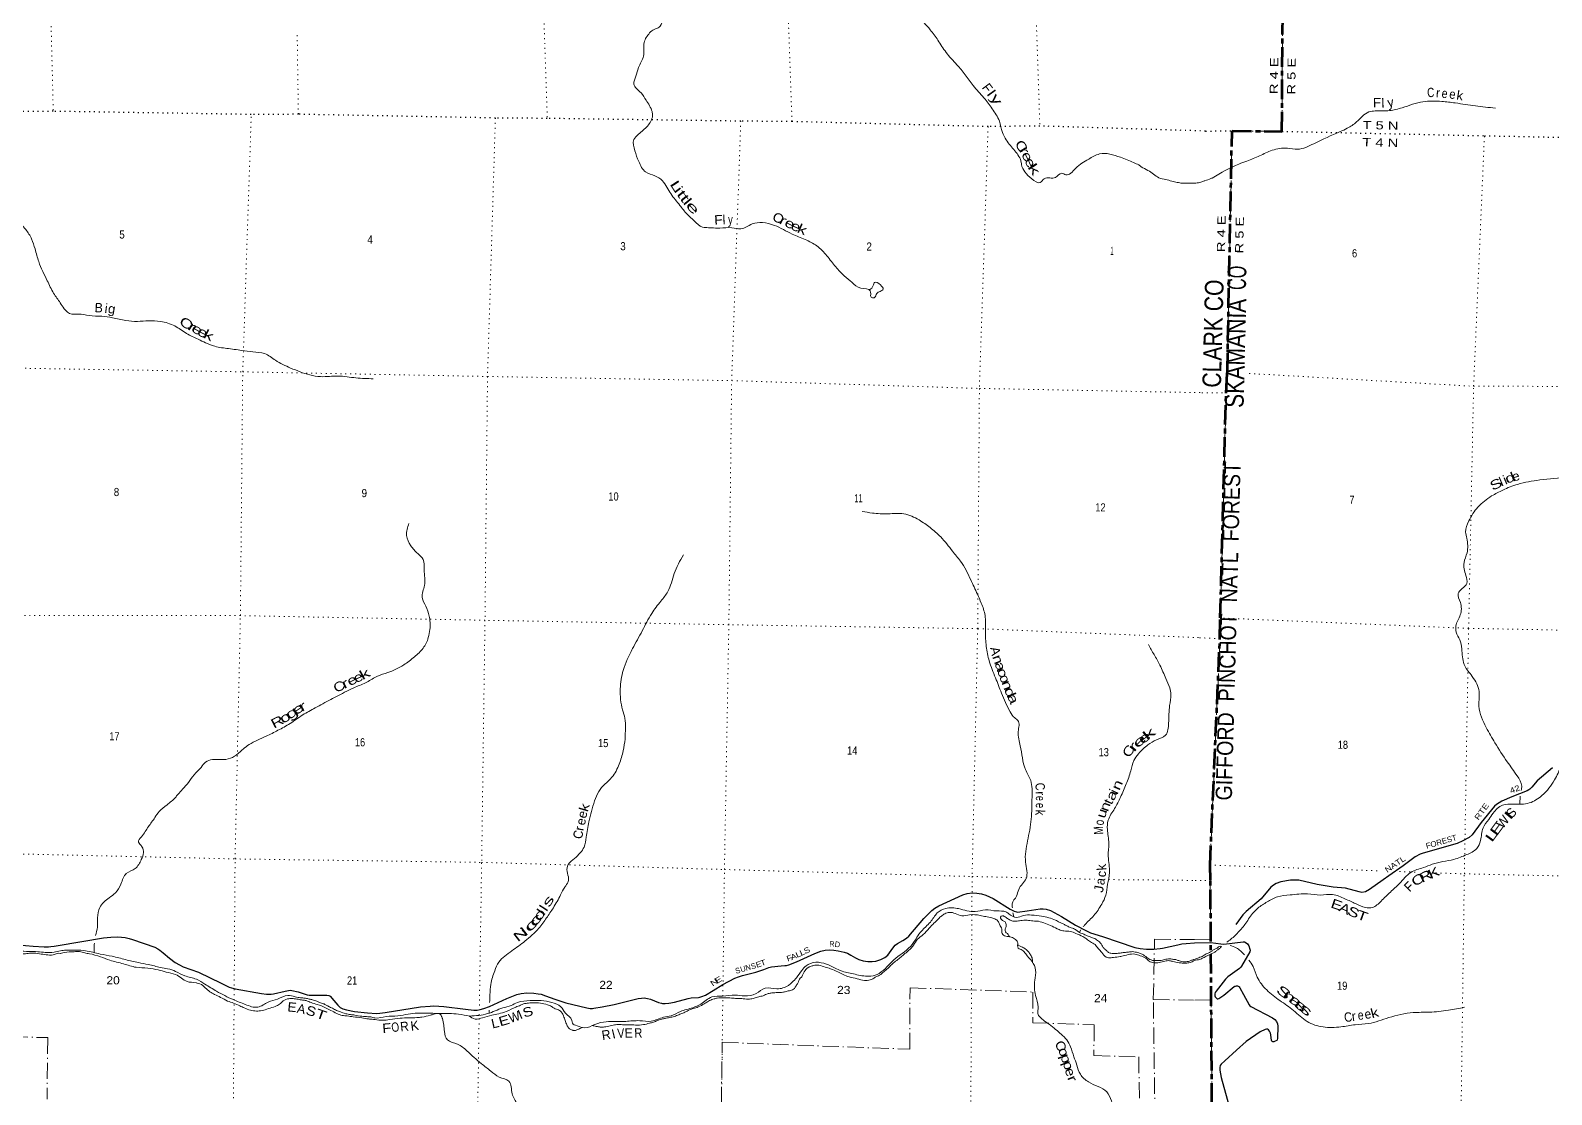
# Model space of a CAD drawing. Header units: feet. Extents: x -481249 to -254670, y -730376 to -544252.
# Drawn here: x -344259 to -311565, y -616319 to -593451 of the extents above; entities that cross this region are included whole.
import ezdxf
from ezdxf.enums import TextEntityAlignment as Align

# ---------------------------------------------------------------- set-up
doc = ezdxf.new("R2010")
doc.units = ezdxf.units.FT
doc.header["$LTSCALE"] = 70
for name, pattern in [('DOT_DASHED', [7.7, 5, -1.2, 0.3, -1.2]), ('DOTTED', [1.5, 0.3, -1.2]), ('LONG_DASH_SHORT_DASH', [9.9, 6, -1.2, 1.5, -1.2])]:
    doc.linetypes.add(name, pattern=pattern)
for name, color, linetype, lineweight in [('11', 7, 'LONG_DASH_SHORT_DASH', 60), ('29', 7, 'Continuous', 25), ('39', 7, 'Continuous', 13), ('41', 7, 'Continuous', 13), ('44', 7, 'DOT_DASHED', 13), ('6', 7, 'DOTTED', 25), ('7', 7, 'DOTTED', 13)]:
    doc.layers.add(name, color=color, linetype=linetype, lineweight=lineweight)
doc.layers.add('12', color=7, linetype='Continuous')
doc.layers.add('30', color=7, linetype='Continuous')

msp = doc.modelspace()

# ---------------------------------------------------------------- linework, layer by layer
at = {"layer": '11'}
msp.add_lwpolyline([(-319203.18, -638320.79), (-319185.72, -637854.97), (-319216.06, -632817.3), (-319128.38, -627331.51), (-318937.1, -622133.43), (-318930.59, -621844.72), (-318869.35, -616868.04), (-318864.08, -616491.09), (-318896.68, -611714.09), (-318905.85, -611387.14), (-318693.47, -606526.14), (-318685.56, -606077.02), (-318559.5, -601243.31), (-318533.6, -600796.36), (-318432.49, -595607.48), (-317361.47, -595619.21), (-317341.38, -592685.15)], dxfattribs=at)
at = {"layer": '29'}
for p in [(-319242.34, -613055.06), (-319239.59, -613056.01)]:
    msp.add_line(p, (-318888.02, -613047.59), dxfattribs=at)
for points in [[(-311542.34, -609296.05), (-311871.07, -609578.69), (-311988.44, -609715.31), (-312032.76, -609757.04), (-312052.06, -609771.51), (-312091.06, -609794.5), (-312416.84, -609920.86), (-312634.9, -610012.66), (-312746.84, -610083.24), (-312791.3, -610122.2), (-313078.24, -610474.07), (-313268.32, -610737.75), (-313334.97, -610793.66), (-313471.64, -610868.17), (-313596.55, -610920.79), (-314326.62, -611134.21), (-314389.18, -611155.08), (-314499.08, -611206.56), (-314751.07, -611405.96), (-315061.31, -611616.67), (-315186.85, -611705.88)], [(-327397.31, -613286.86), (-327270.53, -613233.99), (-327176.52, -613216.02), (-327088.83, -613208.62), (-326992.7, -613216.02), (-326894.46, -613229.76), (-326768.75, -613258.29), (-326700.08, -613280.49), (-326622.97, -613319.6), (-326522.61, -613381.96), (-326451.83, -613416.84), (-326362.04, -613441.15), (-326261.68, -613459.11), (-326167.66, -613462.29), (-326088.43, -613454.89), (-325981.74, -613415.78), (-325896.17, -613374.56), (-325833.84, -613322.77), (-325723.98, -613174.8), (-325671.15, -613111.38), (-325622.56, -613073.33), (-325508.47, -613009.92), (-325426.07, -612959.18), (-325377.48, -612916.91), (-325056.34, -612532.18), (-324883.09, -612363.07), (-324818.64, -612311.28), (-324735.19, -612265.83), (-324215.45, -612024.85), (-324123.54, -611998.43), (-324021.07, -611982.58), (-323920.71, -611987.86), (-323814.02, -612003.71), (-323721.06, -612033.31)], [(-315186.85, -611705.88), (-315476.16, -611911.48), (-315564.78, -611958.43), (-315641.29, -611976.47), (-315700.33, -611963.64), (-315995.83, -611884.03), (-316256.5, -611860.86), (-316603.26, -611806.59), (-316995.92, -611713.7), (-317094.9, -611708.03), (-317173.1, -611713.25), (-317386.84, -611749.76), (-317480.68, -611781.06), (-317538.22, -611815.41), (-317595.38, -611864.53), (-317804.83, -612110.83), (-318127.13, -612380.96), (-318202.14, -612452.77), (-318349.87, -612663.44)], [(-323721.06, -612033.31), (-323569.98, -612104.13), (-323198.13, -612336.66), (-323117.86, -612378.93), (-323067.15, -612393.73), (-323041.78, -612395.84), (-322838.95, -612370.48), (-322555.84, -612323.97), (-322494.58, -612323.97), (-322429.09, -612334.54), (-322336.11, -612366.25), (-322095.25, -612488.86), (-321795.23, -612674.88), (-321558.6, -612801.71), (-321471.98, -612839.75), (-321216.33, -612924.31), (-320523.33, -613156.84), (-320408.18, -613181.14), (-320269.8, -613194.89), (-320112.39, -613195.94), (-319978.23, -613182.21), (-319923.83, -613173.22), (-319597.93, -613097.65), (-319510.77, -613082.33), (-319422.04, -613070.7), (-319242.34, -613055.06)], [(-345299.87, -612999.85), (-345198.61, -613041.55), (-344199.6, -613129.1)], [(-344199.6, -613129.1), (-343964.67, -613142.05), (-343870.65, -613143.1), (-343822.06, -613138.88), (-343746, -613132.53), (-343660.43, -613116.69), (-342688.56, -612951.81), (-342532.2, -612932.77), (-342392.77, -612926.44), (-342299.79, -612932.77), (-342219.51, -612943.34), (-342132.88, -612962.37), (-342063.18, -612985.63), (-341584.62, -613153.67), (-341518.09, -613184.33), (-341478.98, -613214.97), (-341408.22, -613273.11), (-341273.01, -613387.26), (-341149.39, -613477.09), (-341056.43, -613532.05), (-340972.99, -613573.28), (-340647.63, -613687.43), (-340161.69, -613924.18), (-339984.22, -614008.73)], [(-331715.83, -614379.73), (-331196.09, -614255.01), (-331125.31, -614245.49), (-331069.32, -614242.33), (-330996.43, -614253.95), (-330934.11, -614271.92), (-330756.63, -614339.57), (-330696.41, -614357.53), (-330670, -614362.8), (-330612.96, -614360.71), (-330535.84, -614357.53), (-330418.59, -614335.34), (-330123.85, -614251.84), (-330059.41, -614238.1), (-329903.07, -614229.65), (-329871.37, -614227.52), (-329824.89, -614212.72), (-329750.95, -614178.91), (-329586.15, -614081.68), (-329379.1, -613954.84), (-329117.12, -613819.56), (-329037.88, -613788.88), (-328952.32, -613760.37), (-328669.21, -613688.5), (-328495.96, -613629.31), (-328389.25, -613585.95), (-328331.16, -613570.12), (-328124.11, -613553.21), (-328044.87, -613547.9), (-328007.89, -613542.62), (-327959.31, -613527.84), (-327790.29, -613464.43), (-327397.31, -613286.86)], [(-318888.02, -613047.59), (-318673.25, -613082.63), (-318609.38, -613085.23), (-318196.23, -613033.07), (-318167.55, -613035.68), (-318150.61, -613043.5), (-318102.39, -613080.02), (-318073.71, -613124.36), (-318047.65, -613192.17), (-318045.04, -613215.65), (-318050.25, -613249.56), (-318230.11, -613557.33), (-318252.59, -613589.94), (-318273.35, -613610.31), (-318519.45, -613786.86), (-318538.35, -613805.12), (-318571.67, -613841.21), (-318775.87, -614099.29), (-318792.5, -614128.55), (-318799.67, -614154.63), (-318799.67, -614198.98), (-318795.1, -614221.15), (-318784.03, -614235.49), (-318752.75, -614257.9), (-318737.11, -614261.57), (-318713.65, -614253.75), (-318609.83, -614179.45), (-318384.05, -613999.78), (-318370.55, -613992.27), (-318359.14, -613987.71), (-318338.62, -613983.14), (-318322.65, -613982.49), (-318312.87, -613983.79), (-318301.8, -613987.71), (-318289.74, -613994.22), (-318277.36, -614004.01), (-318262.04, -614024.22), (-318184.44, -614168.52), (-318062.31, -614393.3), (-318048.62, -614410.26), (-318029.52, -614426.91), (-317561.53, -614669.01), (-317514.91, -614703.69), (-317478.42, -614751.95), (-317454.96, -614796.29), (-317446.24, -614846.76), (-317456.26, -615114.5), (-317462.78, -615141.89), (-317470.6, -615153.62), (-317503.18, -615174.49), (-317534.46, -615183.62), (-317552.71, -615182.31), (-317568.61, -615175.97), (-317580.08, -615165.36), (-317586.59, -615153.62), (-317595.86, -615037.36), (-317603.54, -614995.82), (-317624.39, -614956.7), (-317649.15, -614930.61), (-317673.37, -614916.18), (-317692.16, -614913.66), (-317722.14, -614918.88), (-317828.18, -614970.44), (-318126.34, -615175.29), (-318336.04, -615363.89)], [(-339984.22, -614008.73), (-339938.78, -614024.6), (-339855.31, -614046.78), (-339293.31, -614148.25), (-339186.63, -614159.88), (-339085.21, -614164.11), (-339031.33, -614156.7), (-338782.02, -614097.52), (-338711.25, -614081.67), (-338676.39, -614078.51), (-338638.35, -614080.61), (-338507.36, -614114.43), (-338308.76, -614173.62), (-338264.4, -614179.97), (-338186.22, -614182.07), (-337886.21, -614182.07), (-337848.18, -614190.54), (-337818.6, -614207.44), (-337734.09, -614296.22), (-337651.69, -614397.7), (-337598.87, -614444.19), (-337543.94, -614473.8), (-337463.65, -614499.15), (-337290.4, -614532.97), (-337011.52, -614562.57), (-336821.37, -614575.25), (-336748.47, -614569.97), (-336631.22, -614554.11), (-335874.84, -614435.73)], [(-335874.84, -614435.73), (-335667.79, -614416.72), (-335599.11, -614413.56), (-335477.64, -614418.84), (-335370.93, -614426.24), (-334906.12, -614485.43), (-334728.65, -614506.57), (-334653.65, -614505.51), (-334593.43, -614493.88), (-334516.32, -614471.69), (-334394.83, -614426.24), (-334018.76, -614257.13), (-333803.25, -614168.35), (-333712.41, -614145.09), (-333591.98, -614134.53), (-333437.75, -614140.86), (-333349.01, -614153.55), (-333283.51, -614164.12), (-333188.44, -614193.71), (-332987.72, -614269.81), (-332751.09, -614345.91), (-332303.18, -614455.83), (-332231.36, -614466.4), (-332178.54, -614466.4), (-332146.84, -614464.29), (-331969.37, -614434.7), (-331715.83, -614379.73)], [(-318336.04, -615363.89), (-318590.31, -615592.59), (-318668.37, -615663.55), (-318686.61, -615697.46), (-318694.43, -615736.58), (-318691.83, -615793.96), (-318664.7, -615950.44), (-318466.48, -616678.31)]]:
    msp.add_lwpolyline(points, dxfattribs=at)
at = {"layer": '39'}
for p, q in [((-316419.59, -595724.1), (-316418.96, -595724.5)), ((-312249.73, -610067.73), (-312238.73, -609904.71)), ((-323123.41, -612491.15), (-323141.98, -612415.92)), ((-321713.45, -612828.34), (-321680.91, -612780.3)), ((-334396.68, -614569.61), (-334395.51, -614502.14))]:
    msp.add_line(p, q, dxfattribs=at)
for points in [[(-329822.54, -592510.49), (-329976.63, -592594.88), (-330139.19, -592722.87), (-330251.29, -592797.61), (-330374.55, -592913.75), (-330518.2, -593046.52), (-330672.61, -593251.38), (-330744.1, -593382.96), (-330854.78, -593427.84), (-330949.76, -593505), (-331066.08, -593708.28), (-331083.15, -594002.96), (-331185.88, -594248.52), (-331245.93, -594436.39), (-331289.75, -594604.39), (-331135.4, -594792.69), (-331026.82, -594950.38), (-330897.09, -595194.57), (-330887.99, -595282.93), (-330996.5, -595506.37), (-331186.64, -595678.73), (-331288.07, -595797.93), (-331268.47, -596034.85), (-331184.7, -596266.48), (-331036.76, -596492.82), (-330839.21, -596573.29), (-330676.03, -596683.46), (-330494.52, -596958.32), (-330300.76, -597211.25), (-330144.41, -597399.57), (-329991.62, -597545.73), (-329810.62, -597676.16), (-329750.62, -597686.87), (-329626.44, -597692.29), (-329444.17, -597700.37), (-329185.56, -597689.26), (-328989.46, -597715.56), (-328745.91, -597610), (-328525.18, -597580.4), (-328267.3, -597639.49), (-327886.5, -597826.35), (-327607.2, -597945.85), (-327358.12, -598081.07), (-327139.92, -598296.17), (-326949.98, -598531.01), (-326765.63, -598725.66), (-326602.75, -598863.91), (-326409.65, -598986.45), (-326207.9, -599048.92), (-326198.51, -599109.2), (-326189.22, -599179.51), (-326121.24, -599194.33), (-326066.21, -599104.68), (-325997.61, -599059.33), (-325930.95, -599007.93), (-325988.16, -598921.02), (-326117.84, -598865.39), (-326142.59, -598933.32), (-326221.22, -599026.74)], [(-326403.82, -592672.92), (-325731.65, -592965.54), (-325243.73, -593139.02), (-325052.23, -593287), (-324921.53, -593436.92), (-324753.51, -593659.47), (-324577.9, -593924.24), (-324346.18, -594187.63), (-324168.05, -594402.28), (-323996.15, -594636.91), (-323764.4, -594898.3), (-323588.49, -595132.98), (-323432.94, -595399.52), (-323367.3, -595640.97), (-323286.82, -595802.36), (-323098.9, -596039.18), (-322963.2, -596287.45), (-322957.63, -596329.63), (-322738.38, -596637.02), (-322554.86, -596717.33), (-322467.88, -596638.08), (-322227.11, -596608.71), (-322093.94, -596519.95), (-322006.12, -596553.04), (-321796.29, -596415.01), (-321513.71, -596217.62), (-321282.12, -596105.91), (-320831.99, -596177.2), (-320548.6, -596288.74), (-320433.33, -596341.3)], [(-316110.41, -595625.42), (-315955.42, -595553.77), (-315754.01, -595415.22), (-315489.89, -595203.05), (-315355.55, -595180.21), (-315047.17, -595172.98), (-314776.35, -595111.27), (-314328.77, -594982.98), (-313922.29, -594976.64), (-313634.27, -595009.34), (-313200.37, -595073.44), (-312772.32, -595119.44)], [(-318858.01, -596622.82), (-318284.54, -596322.72), (-318111.81, -596260.12), (-317840.54, -596146.27), (-317569.22, -596026.41), (-317242.5, -595983.25), (-317024.44, -596003.28), (-316675.04, -595884.13), (-316110.41, -595625.42)], [(-320433.33, -596341.3), (-320384.92, -596378.47), (-320240.75, -596458.28), (-320119.75, -596538.08), (-320003.9, -596615.32), (-319857.16, -596656.51), (-319728.44, -596687.4), (-319612.59, -596715.72), (-319501.88, -596733.74), (-319434.95, -596733.74), (-319306.23, -596736.32), (-319180.08, -596728.59), (-319079.67, -596702.85), (-319017.24, -596680.47)], [(-319017.24, -596680.47), (-318885.87, -596634.1), (-318858.01, -596622.82)], [(-348013.43, -598258.18), (-347958.89, -598216.67), (-347825.87, -598141.96), (-347673.1, -598095.55), (-347500.25, -598045.35), (-347411.55, -597994.2), (-347244.03, -597877.75), (-347159.28, -597820.54), (-347006.61, -597784.16), (-346895.85, -597731.26), (-346856.95, -597651.46), (-346797.54, -597525.76), (-346651, -597306.77), (-346589.55, -597177.08), (-346490.38, -597081.92), (-346250.42, -597130.78), (-345931.75, -597124.36), (-345719.3, -597120.75), (-345367.04, -597160.85), (-345152.84, -597181.33), (-344930.47, -597185.86), (-344736.86, -597260.27), (-344616.1, -597402.05), (-344457.97, -597612.45), (-344358.97, -597727.91), (-344232.83, -597931.94), (-344158.91, -598147.41), (-344079.57, -598419.11), (-343993.57, -598628.7), (-343895.44, -598828.39), (-343759.97, -599098.72), (-343619.83, -599304.91), (-343532.98, -599432.27), (-343371.85, -599546.43), (-343221.56, -599546.12), (-342997.47, -599578.75), (-342725.08, -599591.87), (-342492.97, -599624.59), (-342209.04, -599683.97), (-341956.76, -599702.88), (-341718.18, -599691.54), (-341459.82, -599704.5), (-341158.24, -599800.19), (-340903.43, -599963.55), (-340654.23, -600086.73), (-340327.07, -600228.85), (-340039.09, -600284.26), (-339714.9, -600326.05), (-339478.79, -600358.81), (-339224.69, -600395.79), (-338993.72, -600538.83), (-338666.81, -600705.01), (-338251.56, -600854.14), (-338021.5, -600890.85), (-337644.63, -600877.07), (-337262.32, -600917.51), (-336891.8, -600935.75)], [(-312219.77, -609782.18), (-312206.1, -609689.3), (-312304.3, -609469.83), (-312517.88, -609165.08), (-312782.64, -608759.61), (-312967.99, -608431.06), (-313126.17, -607972.4), (-313129.04, -607611.42), (-313296.53, -607301.08), (-313444.71, -607073.13), (-313493.85, -606737.79), (-313536.24, -606546.9), (-313614.87, -606379.74), (-313621.75, -606249.33), (-313527.59, -606011.56), (-313525.24, -605740.86), (-313573.66, -605553.92), (-313387.57, -605335.02), (-313406.11, -605164.4), (-313445.73, -604885.3), (-313381.86, -604677.33), (-313389.15, -604364.43), (-313412.03, -604231.87), (-313343.87, -603991.85), (-313147.09, -603694.84), (-312852.7, -603454.87), (-312611.34, -603326.72), (-312295.95, -603205.25), (-311820.64, -603111.3), (-311207.52, -603056.71), (-310790.7, -603012.37), (-310401.65, -602937.69), (-310055.61, -602974.92), (-309727.67, -603022.02), (-309234.72, -602972.35), (-308874.74, -602787.12), (-308447.14, -602654.64), (-308133.85, -602543.18), (-307707.33, -602304.41), (-307384.77, -602048.65), (-307187.15, -601655.39), (-307033.99, -601309.86), (-306863.36, -600796.04), (-306782.34, -600457.88), (-306621.65, -600166.56), (-306306.68, -599862.6), (-305955.03, -599484.78), (-305694.01, -599168.3), (-305530.13, -598971.26), (-305373.79, -598720.01), (-305325.46, -598457.75)], [(-323151.27, -612309.05), (-323160.03, -612222.18), (-323064.09, -612052.77), (-323018.52, -611908.86), (-322857.81, -611675.99), (-322870.21, -611324.81), (-322827.41, -610867.95), (-322748.43, -610399.46), (-322731.51, -609926.26), (-322759.9, -609570.89), (-322869.67, -609334.95), (-322984.64, -608826.15), (-323027.53, -608516.76), (-323035.1, -608279.97), (-323102.67, -608225.05), (-323203.48, -608091.52), (-323387.71, -607692.26), (-323516.55, -607361.83), (-323651.08, -607001.25), (-323715.97, -606687.59), (-323732.61, -606358.43), (-323741.14, -606021.34), (-323822.56, -605755.64), (-323906.76, -605566.13), (-324049.83, -605255.6), (-324268.12, -604855.95), (-324438.26, -604643.4), (-324693.57, -604335.61), (-324919.93, -604134.46), (-325158.7, -603971.28), (-325485.94, -603837.19), (-325826.59, -603837.34), (-326163.07, -603821.49), (-326379.15, -603788.95)], [(-342860.55, -612903.64), (-342818.76, -612721.5), (-342814.66, -612518.95), (-342770.32, -612300.81), (-342565.74, -612088.5), (-342432.4, -611983.7), (-342312.22, -611794.5), (-342197.64, -611565.11), (-342006.2, -611460.97), (-341875.95, -611267.87), (-341828.34, -611119.98), (-341857.15, -610999.29), (-341908.58, -610934.52), (-341934.19, -610892.11), (-341872.88, -610776.46), (-341722.35, -610559.52), (-341582.07, -610364.53), (-341492.58, -610237.17), (-341322.77, -610092.66), (-341142.77, -609932.22), (-341090.03, -609870.64), (-340988.65, -609755.44), (-340860.93, -609612.47), (-340741, -609447.33), (-340589.05, -609286.58), (-340493.72, -609175.33), (-340176.53, -609118.74), (-340056.27, -609116.1), (-339871.21, -609047.99), (-339687.27, -608893.61), (-339556.02, -608796.81), (-339193.48, -608618.38), (-338937.68, -608490.89), (-338677.66, -608343.4), (-338405.25, -608159.93), (-338139.19, -608010.5), (-337804.69, -607829.75), (-337639.5, -607745.37), (-337276.93, -607562.93), (-337027.34, -607455.43), (-336797.56, -607325.64), (-336578.38, -607251.9), (-336236.01, -607085.28), (-336003.77, -606911.39), (-335819.49, -606724.93), (-335706.95, -606499.53), (-335673.05, -606321.39), (-335688.12, -606034.38), (-335760.09, -605824.94), (-335838.29, -605635.5), (-335789.53, -605377.29), (-335796.06, -605040.23), (-335819.81, -604817.3), (-335932.75, -604693.66), (-336083.28, -604523.46), (-336173.18, -604303.79), (-336124.43, -604045.58)], [(-334389.63, -614337.57), (-334381.61, -614173.12), (-334363.28, -613950.68), (-334278.08, -613656.77), (-334192.04, -613475.21), (-333910.97, -613229.66), (-333630.28, -613020.22), (-333332.86, -612744.77), (-333166.27, -612524), (-333019.71, -612303), (-332862.55, -612025.96), (-332774.71, -611864.48), (-332734.04, -611806.77), (-332690.66, -611680.89), (-332725.08, -611522.03), (-332697.54, -611377.92), (-332565.92, -611245.01), (-332440.41, -611122.07), (-332358.98, -610998.62), (-332310.72, -610788.55), (-332257.21, -610458.18), (-332132.33, -610008.27), (-332044.06, -609804.66), (-331910.18, -609647.72), (-331762.39, -609500.95), (-331603.14, -609215.91), (-331518.03, -608930.03), (-331479.35, -608677.73), (-331470.95, -608447.14), (-331482.74, -608230.37), (-331530.98, -608051.3), (-331580.44, -607601.41), (-331516.2, -607202.96), (-331429.64, -606971.26), (-331317, -606735.84), (-331108.65, -606353.06), (-330906.42, -605980.25), (-330707.29, -605713.71), (-330558.89, -605508.79), (-330422.65, -605123.19), (-330224.09, -604718.24)], [(-321632.57, -612713.84), (-321591.6, -612665.21), (-321403.23, -612470.77), (-321234.38, -612225.95), (-321146.22, -612032.38), (-321105.74, -611800.15), (-321065.08, -611549.87), (-321093.51, -611198.52), (-321082.55, -610913.8), (-321111.6, -610622.61), (-321095.52, -610424.21), (-320956.67, -610173.04), (-320829.87, -609925.74), (-320704.73, -609644.33), (-320609.62, -609360.57), (-320545.25, -609142.65), (-320445.54, -608995.35), (-320239.18, -608805.12), (-320057.71, -608696.85), (-319862.29, -608594.76), (-319795.5, -608336.75), (-319773.52, -607955.88), (-319747.01, -607717.47), (-319771.63, -607578.79), (-319855.73, -607379.25), (-319981.02, -607092.99), (-320108.91, -606864.87), (-320226.9, -606648.9)], [(-318541.64, -613042.1), (-318505.57, -613017.1), (-318321.97, -612854.33), (-318154.13, -612663.34), (-317993.94, -612430.17), (-317876.8, -612312.92), (-317677.43, -612178.37), (-317458.26, -612070.07), (-317183.61, -612028.44), (-316811.04, -612007.76), (-316528.94, -612030.38), (-316270.58, -612020.69), (-316005.09, -612111.34), (-315775.76, -612215.69), (-315564.23, -612295.82), (-315416.09, -612297.16), (-315230.72, -612162.48), (-315028.81, -611965.79), (-314835.04, -611785.06), (-314588.69, -611544.66), (-314317.49, -611438.83), (-314131.13, -611369.19), (-313667.29, -611264.25), (-313386.12, -611162.53), (-313172.73, -611028.11), (-313091.19, -610860.4), (-313036.77, -610588.17), (-312916.28, -610407.97), (-312822.33, -610271.25), (-312620.08, -610098.64), (-312387.67, -610078.69), (-312043.07, -610051.74), (-311771.42, -609893.78), (-311500.22, -609557.34), (-311349.48, -609259.92), (-311217.75, -609076.62), (-311028.19, -608919.92), (-310632.4, -608761.08), (-310319.87, -608737.85), (-310100.28, -608812.04), (-309766.32, -608857.18), (-309464.38, -608900.03), (-309227.91, -608874.1), (-309050.68, -608924.38), (-308986.63, -609009.83), (-308704.8, -609462.7), (-308431.5, -609689.14), (-308221.16, -609831.77), (-308090.56, -610009.42), (-308016.98, -610066.24), (-307705.68, -610185.37), (-307420.83, -610352.4), (-307108.2, -610547.75), (-306835.85, -610770.81), (-306679.44, -610972.76), (-306515.28, -611204.86), (-306276.18, -611337.38), (-306164.24, -611358.45), (-305897.51, -611306.73), (-305394.35, -611233.09), (-305020.25, -611266.57), (-304688.39, -611323.72), (-304354.21, -611342.8), (-303905.48, -611312.79), (-303654.61, -611242.87), (-303444.84, -611064.3), (-303203.3, -610916.09), (-303196.95, -610645.43), (-303194.59, -610374.73), (-303077.02, -610207.35), (-302797.79, -609868.98), (-302638.19, -609703.99), (-302267.8, -609703.34), (-302124.72, -609734.29)], [(-334817.17, -614631.55), (-334431.9, -614579.75), (-334108.02, -614457.05), (-333927.11, -614402.94), (-333790.2, -614340.3), (-333517.26, -614299.26), (-333280.79, -614297.93), (-333052.8, -614340.63), (-332859.38, -614433.09), (-332760.61, -614570.61), (-332621.94, -614724.63), (-332608.53, -614784.96), (-332510.9, -614838.22), (-332349.06, -614884.19), (-332125.88, -614810.49), (-331882.82, -614753.07), (-331463.94, -614745.78), (-331163.22, -614731.14), (-330914.85, -614741.98), (-330649.47, -614656.72), (-330486.82, -614624.47), (-330289.52, -614534.43), (-330022.15, -614451.21), (-329851.05, -614376.92), (-329612.99, -614221.15), (-329382.35, -614201.7), (-329109.61, -614180.72), (-328911.42, -614199.01), (-328662.41, -614147.68), (-328464.84, -614031.57), (-328214.49, -614044.43), (-327967.28, -613973.02), (-327892.49, -613909.68), (-327791.23, -613806.52), (-327679.39, -613649.32), (-327588.21, -613552.06), (-327379.03, -613476.2), (-327147.01, -613516.94), (-326809.92, -613667.19), (-326534.08, -613734.51), (-326237.94, -613775.98), (-326063.22, -613737.84), (-325889.6, -613613.44), (-325747.79, -613464.6), (-325386.1, -613173.83), (-325244.07, -613002.93), (-325162.57, -612873.47), (-325016.64, -612712.65), (-324915.4, -612611.49), (-324767.1, -612416.59), (-324585.74, -612318.35), (-324309.27, -612323.49), (-323951.23, -612385.72), (-323734.44, -612350.07), (-323490.21, -612372.89), (-323292.04, -612393.19), (-323232.33, -612431.98), (-323062.83, -612512.13), (-322918.12, -612469.64), (-322743.7, -612461.59), (-322525.54, -612486.13), (-322225.83, -612569.76), (-322205.33, -612579.27)], [(-326105.89, -613795.53), (-326033.06, -613768.65), (-325935.62, -613696.63), (-325850.89, -613624.61), (-325770.4, -613548.35), (-325595.63, -613399.02), (-325417.69, -613252.86), (-325339.32, -613180.84), (-325275.77, -613106.71), (-325191.75, -612981.46), (-325070.47, -612880.53), (-324940.77, -612739.58), (-324839.53, -612638.43), (-324738.32, -612539.28), (-324679.61, -612481.77), (-324604.96, -612432.47), (-324506.47, -612403.5), (-324380.49, -612429), (-324236.69, -612474.76), (-324072.19, -612456.56), (-323843.88, -612469.18), (-323725.92, -612494.59), (-323597.94, -612520.11), (-323510.11, -612553.2), (-323474.32, -612579.68), (-323440.88, -612640.24), (-323403.53, -612710.87), (-323380.01, -612761.28), (-323373.01, -612859.65), (-323297.43, -612914.67), (-323177.41, -612934.08), (-323085.8, -612989.28), (-323036.44, -613060.05), (-323040.98, -613112.15), (-323027.56, -613170.47), (-322943.84, -613213.55), (-322866.55, -613296.66), (-322731.97, -613458.66), (-322653.71, -613642.09), (-322674.02, -613862.51), (-322655.37, -614189.68), (-322599.81, -614437.04), (-322604.73, -614525.24), (-322589.66, -614617.69), (-322534.16, -614676.49), (-322494.48, -614715.05), (-322361.19, -614808.83), (-322224.06, -614918.7), (-322104.91, -615022.36), (-321985.94, -615144.06), (-321903.32, -615293.43), (-321831.38, -615506.87), (-321769.09, -615684.1), (-321692.99, -615881.54), (-321516.37, -616048.03), (-321313, -616146.62), (-321125.8, -616259.06), (-321025.63, -616454.77), (-320963.79, -616676.12), (-320917.82, -616881.25), (-320847.48, -617054.55), (-320687.38, -617268.99), (-320506.05, -617367.33), (-320354.34, -617423.21), (-320261.52, -617554.65), (-320189.66, -617776.11), (-320027.65, -617998.6), (-319878.85, -618142.71), (-319726.11, -618292.87), (-319556.12, -618324.89), (-319381.74, -618320.85), (-319314.32, -618273.88)], [(-323205.41, -612929.75), (-323227.25, -612909.45), (-323242.94, -612877.17), (-323284.65, -612840.6), (-323312.22, -612794.15), (-323295.49, -612726.14), (-323287.06, -612686.11), (-323310.29, -612607.62), (-323366.06, -612574.89), (-323395.84, -612548.48), (-323409.43, -612506.2), (-323365.06, -612478.62), (-323327.1, -612489.08), (-323289.3, -612515.58), (-323219.61, -612558.5), (-323143.81, -612591.45), (-323071.68, -612592.27), (-322975.38, -612581.33), (-322839.03, -612572.84), (-322710.95, -612588.33), (-322590.79, -612595.71), (-322445.01, -612643.5), (-322301.33, -612701.3), (-322149.78, -612773.22), (-322045.88, -612802.48), (-321903.71, -612812.12), (-321789.94, -612855.53), (-321638.35, -612923.44), (-321562.74, -612974.45), (-321477.18, -613033.59), (-321377.62, -613094.89), (-321310.35, -613177.9), (-321229.12, -613267.08), (-321139.95, -613364.37), (-321033.89, -613377.61), (-320983.73, -613372.16), (-320835.26, -613353.79), (-320804.17, -613347.93)], [(-322205.33, -612579.27), (-322160.91, -612603.62), (-322095.24, -612637.52), (-322033.81, -612667.17), (-321963.91, -612703.18), (-321887.65, -612734.96), (-321798.69, -612773.08), (-321737.26, -612817.57), (-321618.64, -612872.64), (-321572.03, -612893.82), (-321478.83, -612931.95), (-321383.51, -612967.96), (-321305.14, -613018.8), (-321264.89, -613056.93), (-321199.22, -613156.49), (-321152.62, -613205.21), (-321099.67, -613253.92), (-321038.24, -613281.46), (-320981.05, -613289.93), (-320921.73, -613285.7), (-320834.89, -613277.23), (-320748.04, -613264.52), (-320656.95, -613256.04), (-320572.23, -613247.57), (-320512.91, -613256.04), (-320409.12, -613283.58), (-320362.52, -613302.64), (-320262.96, -613370.43), (-320174, -613425.5), (-320040.55, -613440.33), (-319930.4, -613429.74), (-319883.8, -613417.03), (-319828.72, -613406.44), (-319765.18, -613402.2), (-319691.04, -613412.79), (-319638.08, -613419.15), (-319612.14, -613430.13)], [(-345631.27, -613120.01), (-345538.21, -613133.99), (-345376.21, -613163.91), (-345244.18, -613185.46), (-345078.13, -613211.42), (-344962.05, -613224.77), (-344820.27, -613272.51), (-344710.3, -613295.82), (-344570.05, -613297.41), (-344441.8, -613296.86), (-344335.5, -613288.03), (-344221.17, -613277.29), (-344067.04, -613293.08), (-343922.97, -613312.77), (-343770.72, -613316.5), (-343684.23, -613285.39), (-343616, -613284.55)], [(-345617.24, -613066.08), (-345605.67, -613069.04), (-345493.61, -613084.35), (-345355.68, -613116), (-345161.74, -613158.31), (-344925.84, -613211.14), (-344727.69, -613233.44), (-344503.29, -613235.98), (-344292.95, -613242.38), (-344102.65, -613248.55), (-343938.48, -613262.44), (-343750.1, -613260.57), (-343615.51, -613227.99), (-343497.17, -613217.3), (-343280.74, -613215.74), (-343076.48, -613228.08), (-342756.59, -613297.9), (-342498.6, -613346.96), (-342212.79, -613418.41), (-341938.92, -613481.69), (-341720.94, -613524.28), (-341463.08, -613585.37), (-341309.09, -613615.2), (-341137.37, -613673.31), (-340939.94, -613765.81), (-340692.24, -613840.83), (-340506.97, -613945.23), (-340256.07, -614098.52), (-339903.24, -614277.03), (-339639.82, -614382.32), (-339371.9, -614439.52), (-339146.35, -614331.75), (-338945.29, -614265.83), (-338728.07, -614188.05), (-338568.36, -614215.96)], [(-343608.78, -613288.16), (-343565.43, -613273.72), (-343381.19, -613252.04), (-343261.99, -613244.82), (-343200.58, -613244.82), (-343088.59, -613273.72), (-342991.06, -613291.78), (-342753.2, -613358.12), (-342553.57, -613430.59), (-342257.82, -613510.17), (-341984.06, -613583.48), (-341737.78, -613602.31), (-341509.74, -613641.01), (-341339.87, -613685.06), (-341142.06, -613739.45), (-341008.6, -613817.19), (-340891.14, -613890.73), (-340699.02, -613914.97), (-340675.04, -613921.26), (-340615.1, -613937.99), (-340501.76, -614023.52), (-340400.45, -614108.92), (-340298.89, -614170.25), (-340173.27, -614229.84), (-340019.8, -614309.81), (-339892, -614353.39), (-339756.34, -614411.09), (-339662.63, -614456.28), (-339530.87, -614503.91), (-339400.82, -614523.44), (-339280.48, -614512.77), (-339141.8, -614472.21), (-338995.01, -614423.73), (-338906.38, -614378.6), (-338823.46, -614305.32), (-338702.75, -614258.55), (-338614.57, -614257.54), (-338508.51, -614270.78), (-338503.72, -614271.21)], [(-342887.5, -613268.98), (-342887.12, -613131.94), (-342882.79, -613062.4)], [(-322720.26, -613488.88), (-322725.36, -613400.57), (-322762.57, -613317.9), (-322807.97, -613251.19), (-322875.45, -613188.24), (-322955.14, -613143.21), (-323012.99, -613118.48), (-323046.81, -613094.03)], [(-320804.17, -613347.93), (-320663.31, -613311.12), (-320519.27, -613298.41), (-320404.89, -613336.54), (-320286.27, -613387.37), (-320214.25, -613450.92), (-320108.33, -613484.81), (-319998.19, -613480.58), (-319875.33, -613450.92), (-319773.65, -613442.45), (-319705.87, -613459.39), (-319570.3, -613484.81), (-319485.57, -613493.29), (-319405.08, -613493.29), (-319311.88, -613472.1), (-319269.2, -613451.68), (-319247.76, -613438.02)], [(-319247.36, -613416.32), (-319209.04, -613403.67), (-319168.85, -613386.15), (-319121.44, -613367.6), (-319077.13, -613348.02), (-319034.88, -613325.35), (-318986.44, -613294.43), (-318933.88, -613274.85), (-318896.78, -613250.12), (-318866.9, -613234.66), (-318818.46, -613201.68), (-318752.5, -613169.74), (-318720.56, -613145), (-318673.51, -613128.53)], [(-318655.55, -613131.64), (-318656.66, -613132.64), (-318699.02, -613181.1), (-318752.78, -613213.83), (-318776.16, -613237.21), (-318829.93, -613269.93), (-318902.4, -613305), (-318967.85, -613335.39), (-319056.69, -613382.14), (-319126.82, -613412.53), (-319187.5, -613426.37), (-319246.94, -613437.94)], [(-318474.62, -613107.73), (-318342.68, -613164.97), (-318165.11, -613314.16)], [(-332184.25, -614835.91), (-332144.26, -614844.38), (-332048.27, -614863.53), (-331972.2, -614870.41), (-331861.84, -614855.61), (-331735.28, -614824.95), (-331626.96, -614814.14), (-331502.78, -614819.56), (-331396.57, -614818.76), (-331250.35, -614824.43), (-331081.94, -614816.31), (-330955.38, -614785.65), (-330868.98, -614762.55), (-330780.45, -614727.45), (-330744.26, -614715.83), (-330685.97, -614698.43), (-330615.65, -614681.18), (-330519.27, -614662.21), (-330422.85, -614639.23), (-330320.28, -614602.28), (-330233.75, -614567.16), (-330157.24, -614531.92), (-330090.75, -614496.56), (-330014.32, -614469.35), (-329903.75, -614434.49), (-329776.82, -614367.73), (-329706.21, -614322.4), (-329611.57, -614277.33), (-329565.34, -614263.82), (-329497.03, -614246.54), (-329352.69, -614240.15), (-329296.55, -614236.77), (-329156.4, -614248.39), (-329052.25, -614253.58), (-328938.09, -614258.89), (-328803.91, -614266.43), (-328703.5, -614245.5), (-328603.03, -614218.56), (-328512.6, -614193.5), (-328401.93, -614148.62), (-328321.64, -614135.49), (-328203.32, -614126.8), (-328089.03, -614120.07), (-328016.74, -614104.85), (-327922.3, -614079.84), (-327839.76, -614042.66), (-327801.01, -613976.91), (-327766.43, -613927.15), (-327713.17, -613815.42), (-327694.99, -613801.59), (-327656.26, -613737.84), (-327625.59, -613678.01), (-327544.53, -613590.67), (-327490.16, -613565.21), (-327429.85, -613545.83), (-327311.55, -613539.15), (-327179.71, -613578.76), (-327061.85, -613614.19), (-326902.25, -613682.2), (-326790.6, -613737.62), (-326660.91, -613791.24), (-326492.98, -613829.25), (-326335.07, -613867.15), (-326208.68, -613852.53), (-326134.17, -613817.27), (-326105.89, -613795.53)], [(-319612.14, -613430.13), (-319543.79, -613450.67), (-319419.71, -613466.11), (-319319.24, -613439.17), (-319260.91, -613417.77), (-319250.96, -613416.32), (-319247.36, -613416.32)], [(-318068.68, -613429.14), (-317979.79, -613567.32), (-317889.67, -613794.74), (-317687.86, -614071.31), (-317403.53, -614298.49), (-317111.07, -614511.7), (-316818.81, -614746.97), (-316475.48, -614866.4), (-316093.06, -614863.86), (-315784.34, -614818.53), (-315499.81, -614791.04), (-315064.25, -614664.64), (-314538.77, -614557.12), (-314192.33, -614548.23), (-313783.55, -614507.82), (-313436.62, -614442.79)], [(-338568.36, -614215.96), (-338506.31, -614230.08), (-338405.85, -614242.96), (-338326, -614250.69), (-338248.72, -614271.29), (-338176.6, -614286.75), (-338076.14, -614322.81), (-338004.02, -614353.72), (-337929.32, -614379.48), (-337870.07, -614412.97), (-337790.22, -614454.18), (-337705.22, -614497.97), (-337609.91, -614536.61), (-337481.12, -614580.4), (-337380.66, -614601), (-337287.93, -614611.31), (-337135.95, -614637.06), (-337004.58, -614644.79), (-336941.44, -614651.61)], [(-338508.51, -614270.78), (-338408.43, -614286.75), (-338331.15, -614299.63), (-338225.54, -614340.84), (-338094.17, -614384.63), (-337916.44, -614451.6), (-337800.52, -614510.85), (-337674.31, -614575.24), (-337558.39, -614616.46), (-337447.63, -614629.34), (-337321.41, -614647.37), (-337135.95, -614667.98), (-336994.28, -614693.73), (-336911.66, -614697.87)], [(-336953.44, -614649.38), (-336941.44, -614651.61), (-336857.5, -614672.62), (-336614.69, -614639.26), (-336360.09, -614628.11), (-336139.28, -614590.49), (-335940.65, -614566.67), (-335764.33, -614568.66), (-335612.08, -614572.4), (-335487.9, -614577.81), (-335439.79, -614576.35), (-335255.44, -614576.44), (-335061.24, -614592.68), (-334817.17, -614631.55)], [(-336911.66, -614697.87), (-336851.86, -614708.79), (-336691.68, -614720.63), (-336535.25, -614708.36), (-336312.52, -614678.79), (-336130.07, -614668.83), (-335953.69, -614664.81), (-335845.37, -614654), (-335660.6, -614613.97)], [(-335660.6, -614613.97), (-335588.25, -614592.72), (-335532, -614579.32)], [(-335403.88, -614684.48), (-335408.81, -614668.08), (-335416.79, -614650.14), (-335427.16, -614627.01), (-335439.52, -614602.68), (-335460.26, -614587.13), (-335475.02, -614578.35)], [(-334836.02, -614628.31), (-334697.6, -614695.09), (-334541.01, -614666.78), (-334344.1, -614614.85), (-334193.47, -614582.46), (-334030.64, -614532.15), (-333827.31, -614440.17), (-333724.67, -614397.21), (-333658.26, -614369.88), (-333581.98, -614356.7), (-333461.64, -614346.03), (-333297.4, -614353.91), (-333147.47, -614387.7), (-333061.68, -614424.78), (-332999.97, -614463.59), (-332906.17, -614500.76), (-332850.48, -614541.51), (-332791.54, -614654.51), (-332758.47, -614751.17), (-332719.31, -614839.87), (-332673.87, -614902.57), (-332616.08, -614933.31), (-332592.12, -614941.61), (-332562.07, -614941.95), (-332495.74, -614922.64), (-332403.08, -614875.55)], [(-335403.88, -614684.48), (-335374.24, -614825.83), (-335361.63, -614962.37), (-335295.35, -615141.65), (-335081.92, -615236.34), (-334876.98, -615377.07), (-334567.26, -615655.39), (-334364.49, -615812.15), (-334183.49, -615942.58), (-333976.03, -616033.19), (-333902.67, -616302.81), (-333790.71, -616520.72), (-333574.51, -616735.8), (-333368.79, -616800.31), (-333185.53, -616906.69), (-333101.25, -617088.18), (-333052.42, -617211.1), (-332952.06, -617388.75), (-332792.01, -617607.21), (-332341.4, -617824.94), (-332097.31, -617861.81), (-331781.99, -617985.73), (-331537.56, -618183.08), (-331352.51, -618309.54), (-331105.92, -618298.3), (-330972.85, -618219.57), (-330769.56, -618326.18), (-330597.88, -618388.3), (-330179.38, -618611.69), (-329826.18, -618754.1), (-329313.96, -618828.11), (-329078.12, -618886.95), (-328862.29, -618943.55), (-328711.56, -618901.13), (-328397.73, -618974.89), (-328132.2, -619070.17), (-328023.13, -619374.3), (-328015.06, -619562.95), (-327996.63, -619912.19), (-327977.74, -620022.73), (-327751.14, -620007.24), (-327494.52, -619994.1), (-327366.03, -620164.06), (-327321.79, -620343.08), (-327220.75, -620649.13), (-327187.46, -620723.72), (-326968.72, -620692.1), (-326760.15, -620676.41), (-326548.73, -620771.08), (-326335.59, -620893.85), (-326055.19, -620907.06), (-325682.54, -620913.29), (-325359.3, -620852.76), (-325058.09, -620791.99), (-324620.85, -620752.81), (-324194.13, -620761.66), (-323757.59, -620790.68), (-323497.48, -620827.73), (-323233.38, -620866.83), (-323064.96, -621051.27), (-322903.57, -621333.93), (-322841.03, -621487.09), (-322791.36, -621722.34), (-322669.54, -621956.41), (-322503.52, -622178.94), (-322356.2, -622465.45), (-322280.92, -622743.12), (-322233.3, -622982.36), (-322167.74, -623424.41), (-322068.48, -623902.94), (-321977.77, -624431.52), (-321895.12, -624771.46), (-321611.59, -625063.52), (-321388.69, -625405.05), (-321297.76, -625913.57), (-321203.79, -626321.84), (-321021.57, -626721.07), (-320873.2, -627294.44), (-320790.33, -627806.89), (-320718.65, -628238.97), (-320670.49, -628426.06), (-320544.52, -629033.28), (-320524.27, -629400.59), (-320451.56, -629926.96), (-320307.73, -630357.86), (-320127.96, -630801.19), (-319991.83, -631007.34), (-319868.45, -631248.3)]]:
    msp.add_spline(points, degree=3, dxfattribs=at)
at = {"layer": '44'}
msp.add_line((-320124.44, -614278.72), (-319259.29, -614287.29), dxfattribs=at)
for points in [[(-319241.43, -612989.33), (-318886.37, -612978.09), (-318905.85, -611387.14), (-318693.47, -606526.14), (-318559.5, -601243.31), (-318533.6, -600796.36), (-318432.49, -595607.48), (-317361.47, -595619.21), (-317341.39, -592686.47)], [(-320088.73, -616842.61), (-320124.44, -614278.72), (-320096.85, -612979.83), (-319241.43, -612989.33)], [(-329449.11, -619194.72), (-329389.47, -615195.98), (-325360.42, -615344.2), (-325353.01, -614023.58), (-322713.49, -614115.53), (-322717.19, -614775.76), (-321397.41, -614818.84), (-321401.11, -615479.07), (-320437.32, -615510.53), (-320418.91, -616831.83)], [(-319492.17, -631216.89), (-319187.81, -631221.58), (-319128.38, -627331.51), (-319124.2, -627232.59), (-318930.59, -621844.72), (-318864.08, -616491.09), (-318879.62, -614285), (-319259.29, -614287.29)], [(-345202.98, -615065.23), (-343883.26, -615094.6), (-343901.44, -616414.52)]]:
    msp.add_lwpolyline(points, dxfattribs=at)
at = {"layer": '6'}
msp.add_line((-319002.41, -595613.88), (-318432.49, -595607.48), dxfattribs=at)
for points in [[(-319002.41, -595613.88), (-322562.37, -595505.67), (-323674.61, -595517.14), (-327889.56, -595409.19), (-328991.58, -595400.71), (-333150.92, -595341.53), (-334264.96, -595332.92), (-338500.23, -595252.82), (-339512.21, -595257.4), (-343767.64, -595189.11), (-344839.75, -595195.02), (-349093.19, -595128.76), (-350085.43, -595161.64), (-350900.65, -595174.03)], [(-317356.42, -595619.32), (-313007.71, -595712.88), (-307787.17, -595820.45), (-302574.53, -595915.91), (-297830.67, -596019.58)]]:
    msp.add_lwpolyline(points, dxfattribs=at)
at = {"layer": '7'}
for p, q in [((-343839.32, -592307.35), (-343767.64, -595189.11)), ((-333247.64, -592461.99), (-333150.92, -595341.53)), ((-327889.56, -595409.19), (-327993.1, -592536.92)), ((-322660.64, -592611.74), (-322562.37, -595505.67)), ((-338500.23, -595252.82), (-338525.07, -593472.33)), ((-318533.6, -600796.36), (-318465.26, -600800.24)), ((-319079.75, -601235.49), (-318559.5, -601243.31)), ((-318693.47, -606526.14), (-319152.16, -606499.23)), ((-321084.16, -611698.94), (-319223.93, -611716.89)), ((-318905.85, -611387.14), (-315239.11, -611513.26)), ((-314940.15, -611523.54), (-314425.75, -611541.23)), ((-314056.22, -611553.94), (-313439.75, -611575.14)), ((-319223.93, -611716.89), (-318896.68, -611714.09))]:
    msp.add_line(p, q, dxfattribs=at)
for points in [[(-339880.89, -614287.23), (-339859.96, -611254.62), (-339745.79, -606026.5), (-339695.63, -600787.63), (-339512.21, -595257.4)], [(-334264.96, -595332.92), (-334434.6, -600887.37), (-334488.77, -606126.2), (-334560.7, -611337.72), (-334613.32, -614623.24)], [(-329376.82, -614201.27), (-329342.21, -611482.14), (-329247.74, -606221.71), (-329187.5, -600976.93), (-328991.58, -595400.71)], [(-323674.61, -595517.14), (-323863.04, -601143.59), (-323898.39, -606306.4), (-324019.59, -611632.73), (-324023.77, -612378.18)], [(-313439.75, -611575.14), (-313347.9, -606299.95), (-313240.66, -601097.09), (-313007.71, -595712.88)], [(-350262.3, -600639.79), (-345002.89, -600701.4), (-339695.63, -600787.63), (-334434.6, -600887.37), (-329181.84, -600976.84), (-323863.04, -601143.59), (-319079.75, -601235.49)], [(-318063.98, -600823.04), (-313240.66, -601097.09), (-308003.23, -601104.54), (-302794, -601131.79), (-297556.82, -601167.31), (-294005.59, -601269.1)], [(-319152.16, -606499.23), (-323898.39, -606306.4), (-329247.74, -606221.71), (-334488.77, -606126.2), (-339745.79, -606026.5), (-345035.84, -606020.7), (-347764.94, -605815.26), (-350367.64, -605982.34)], [(-287237.28, -606804.34), (-292458.23, -606557.81), (-297654.59, -606432.42), (-302857.92, -606417.26), (-308189.33, -606396.92), (-313347.9, -606299.95), (-318685.56, -606077.02)], [(-350394.52, -611101.12), (-345148.81, -611132.49), (-339859.96, -611254.62), (-334560.6, -611328.72), (-329342.21, -611482.14), (-324019.59, -611632.73), (-321386.59, -611692.12)], [(-313730.47, -627532.93), (-313635.1, -622083.31), (-313510.89, -616770.31), (-313439.75, -611575.14)], [(-313439.75, -611575.14), (-308195.24, -611688.94), (-302969.73, -611686.25), (-297642.5, -611726.6), (-292414.02, -611842.26)], [(-324024.21, -612456.71), (-324048.07, -616713.38), (-324219.26, -622029.11), (-324305.01, -627221.44)], [(-329803.44, -638172.72), (-329803.47, -637682.14), (-329646.7, -632404.36), (-329525.96, -627122.15), (-329491.33, -621834.96), (-329406.28, -616516.25), (-329377.32, -614241.16)], [(-340093.79, -626892.06), (-340050.99, -621783.48), (-339896.2, -616503.67), (-339881.39, -614357.74)], [(-334614.3, -614684.28), (-334645.48, -616631.39), (-334805.76, -621860.99), (-334821.11, -627028.04)]]:
    msp.add_lwpolyline(points, dxfattribs=at)

# ---------------------------------------------------------------- texts
at = {"layer": '12'}
for s, width, p in [('CO', 0.65, (-318136.14, -599032.59)), ('CLARK CO', 0.85, (-318671.92, -601132.05)), ('SKAMANIA', 0.85, (-318185.74, -601566.88))]:
    msp.add_text(s, height=400, rotation=88.506, dxfattribs=dict(at, width=width)).set_placement(p)
at = {"layer": '30'}
for s, rotation, width, p in [('42', 21.2, 1.25, (-312438.6, -609854.22)), ('RTE', 54.213, 1.25, (-313135.69, -610434.07)), ('FOREST', 16.295, 1.05, (-314247.92, -611038.45)), ('NATL', 34.184, 1.2, (-315096.74, -611556.12))]:
    msp.add_text(s, height=120, rotation=rotation, dxfattribs=dict(at, width=width)).set_placement(p)
for s, rotation, width, p in [('F', 20.466, 1.2, (-327926.38, -613441.88)), ('A', 23.156, 1.2, (-327836.28, -613408.26)), ('L', 24.56, 1.35, (-327728.21, -613358.17)), ('L', 24.56, 1.35, (-327641.02, -613316.2)), ('S', 24.56, 1.2, (-327545.52, -613272.16)), ('R', 357.676, 0.7, (-327031.18, -613141.02)), ('D', 350.128, 0.8, (-326923.68, -613150.89)), ('U', 15.836, 0.95, (-328927.78, -613677.62)), ('N', 14.926, 0.9, (-328819.18, -613644.82)), ('E', 19.58, 1.1, (-328588.04, -613576.57)), ('T', 19.586, 1.25, (-328491.19, -613542.4)), ('N', 34.323, 1.35, (-329530.96, -613955.2)), ('E', 31.132, 1.35, (-329439.68, -613902.78))]:
    msp.add_text(s, height=120, rotation=rotation, dxfattribs=dict(at, width=width)).set_placement(p, align=Align.CENTER)
for rotation, p in [(15.836, (-329040.02, -613710.64)), (16.253, (-328705.01, -613613.3))]:
    msp.add_text('S', height=120, rotation=rotation, dxfattribs=at).set_placement(p, align=Align.CENTER)
at = {"layer": '41'}
for s, rotation, p in [('F', 307.312, (-323818.86, -594681.3)), ('l', 2.426, (-315216.24, -595113.4)), ('y', 10.846, (-315073.52, -595104.37)), ('r', 356.317, (-314056.04, -594888.09)), ('l', 2.848, (-329377.64, -597621.27)), ('e', 79.487, (-332342.39, -610543.13)), ('k', 94.714, (-321133.98, -611493.47)), ('a', 80.399, (-321181.14, -611826.35)), ('c', 82.639, (-321152.44, -611655.72)), ('A', 348.302, (-338543.53, -614557.3)), ('I', 22.985, (-333728.56, -614704.31)), ('r', 7.715, (-315847.11, -614738.62)), ('K', 7.186, (-336076.25, -614947.03)), ('R', 9.288, (-331963.26, -615147.56)), ('I', 13.572, (-331740.11, -615121.31)), ('E', 1.034, (-331488.39, -615097.51))]:
    msp.add_text(s, height=200, rotation=rotation, dxfattribs=at).set_placement(p)
for s, rotation, width, p in [('C', 2.898, 0.8, (-314234.61, -594887.38)), ('l', 305.428, 1.4, (-323712.53, -594820.32)), ('y', 302.876, 1.7, (-323641.46, -594889.7)), ('F', 0.497, 1.1, (-315406.9, -595102.05)), ('e', 354.244, 0.85, (-313934.82, -594895.4)), ('e', 352.97, 0.9, (-313771.81, -594911.24)), ('k', 351.452, 1.05, (-313619, -594933.92)), ('C', 301.714, 1.35, (-323111.69, -595880.25)), ('r', 301.489, 1.7, (-323022.63, -596015.84)), ('e', 295.821, 1.35, (-322966.26, -596110.88)), ('e', 294.923, 1.35, (-322899.78, -596242.8)), ('k', 303.001, 1.8, (-322835.82, -596385.96)), ('L', 302.721, 1.65, (-330524.25, -596751.34)), ('i', 307.147, 1.55, (-330437, -596895.12)), ('t', 307.602, 1.7, (-330380.96, -596972.82)), ('t', 308.115, 1.7, (-330309.92, -597067.97)), ('l', 309.175, 1.6, (-330243.38, -597156.01)), ('e', 311.916, 1.9, (-330189.04, -597221.45)), ('F', 3.199, 1.15, (-329557.93, -597623.71)), ('y', 359.803, 0.75, (-329264.33, -597613.32)), ('C', 338.589, 1.15, (-328330.76, -597532.1)), ('r', 333.933, 1.55, (-328187.46, -597587.84)), ('e', 333.788, 1.35, (-328069.89, -597643.98)), ('e', 336.172, 1.3, (-327934.82, -597714.15)), ('k', 336.833, 1.45, (-327798.3, -597779.73)), ('C', 26.832, 1.25, (-337687.67, -607691.34)), ('r', 26.654, 1.55, (-337516.4, -607604.71)), ('e', 25.352, 1.35, (-337397.19, -607544.85)), ('e', 23.208, 1.3, (-337263.88, -607478.17)), ('k', 28.089, 1.6, (-337122.29, -607416.32)), ('g', 34.236, 1.75, (-338699.78, -608273.8)), ('e', 33.667, 1.6, (-338553.99, -608174.88)), ('r', 29.682, 1.65, (-338428.3, -608098.1)), ('R', 27.806, 1.4, (-339026.16, -608456.86)), ('o', 30.722, 1.5, (-338834.4, -608355.08)), ('r', 52.549, 1.95, (-320535.23, -608974.37)), ('e', 43.281, 1.95, (-320464.17, -608893)), ('e', 37.651, 1.75, (-320361.08, -608804.15)), ('k', 37.863, 1.95, (-320259.42, -608723.42)), ('C', 59.878, 1.35, (-320635.32, -609097.34)), ('n', 66.542, 1.4, (-320852.9, -609799.29)), ('k', 73.433, 1.25, (-332283.81, -610257.09)), ('n', 70.69, 1.3, (-321101.98, -610252.61)), ('t', 65.929, 1.2, (-321018.96, -610104.32)), ('a', 66.956, 1.4, (-320971.71, -610020.98)), ('i', 64.454, 1.15, (-320897.01, -609878.21)), ('e', 76.116, 1.05, (-332319.22, -610398.16)), ('u', 72.52, 1.3, (-321167.9, -610396.33)), ('C', 79.263, 0.95, (-332405.19, -610839.04)), ('r', 80.908, 1.05, (-332372.54, -610662.02)), ('M', 92.781, 0.8, (-321199.2, -610725.43)), ('o', 85.663, 0.8, (-321192.33, -610537.29)), ('J', 80.021, 1.1, (-321209.31, -611987.49)), ('l', 55.418, 1.4, (-333224.08, -612484.45)), ('l', 56.749, 1.35, (-333165.2, -612399.04)), ('s', 59.143, 1.75, (-333108.59, -612312.12)), ('c', 44.724, 2.25, (-333538.57, -612851.18)), ('c', 49.099, 2.1, (-333422.63, -612735.89)), ('o', 53.953, 1.65, (-333316.41, -612611.74)), ('N', 37.675, 1.6, (-333786.27, -613049.97)), ('i', 40.144, 1.7, (-333625.1, -612924.15)), ('S', 322.74, 1.75, (-317506.43, -614103.91)), ('n', 323.892, 1.8, (-317364.34, -614210.01)), ('a', 323.745, 1.8, (-317233.08, -614305.57)), ('s', 320.929, 2.1, (-317125.93, -614394.27)), ('E', 354.372, 1.1, (-338742.76, -614529.38)), ('S', 343.894, 1.2, (-338356.91, -614589.92)), ('T', 340.786, 1.4, (-338150.3, -614655.75)), ('E', 16.321, 1.3, (-334162.17, -614855.85)), ('W', 18.33, 0.95, (-333939.74, -614783.3)), ('S', 17.261, 1.25, (-333646.07, -614668.55)), ('s', 321.409, 2.05, (-317012.36, -614486.3)), ('C', 8.393, 0.9, (-316009.17, -614764.41)), ('e', 5.289, 0.85, (-315722.45, -614715.08)), ('e', 10.15, 0.95, (-315568.18, -614698.27)), ('k', 15.132, 1.25, (-315424.64, -614679.99)), ('F', 4.773, 1.2, (-336688.79, -614996.3)), ('O', 7.494, 0.8, (-336487.25, -614978.64)), ('R', 5.751, 0.95, (-336300.89, -614962.5)), ('L', 12.638, 1.1, (-334329.53, -614899.06)), ('V', 4.447, 0.85, (-331636.06, -615105.57)), ('R', 1.234, 0.9, (-331278.21, -615096.53))]:
    msp.add_text(s, height=200, rotation=rotation, dxfattribs=dict(at, width=width)).set_placement(p)
for s, rotation, p in [('B', 356.992, (-342794.59, -599508.1)), ('i', 352.899, (-342642.18, -599521.58)), ('l', 23.196, (-312610.72, -603240.04)), ('r', 271.584, (-322653.65, -609847.64)), ('W', 50.804, (-312536.93, -610519.03)), ('S', 49.232, (-312355.92, -610327.67)), ('F', 44.995, (-314558.85, -611918.77))]:
    msp.add_text(s, height=200, rotation=rotation, dxfattribs=at).set_placement(p, align=Align.CENTER)
for s, rotation, width, p in [('g', 351.053, 1.05, (-342524.16, -599530.48)), ('C', 325.206, 1.45, (-340968.32, -599825.57)), ('r', 328.246, 1.7, (-340834.97, -599899.77)), ('e', 330.204, 1.5, (-340722.32, -599961.41)), ('e', 333.204, 1.4, (-340599.09, -600028.3)), ('k', 334.189, 1.55, (-340470.69, -600089.68)), ('S', 26.187, 1.45, (-312718.56, -603290.3)), ('i', 23.196, 1.1, (-312525.46, -603202.88)), ('d', 20.371, 1.4, (-312425.5, -603157.93)), ('e', 14.831, 1.05, (-312307.34, -603125.01)), ('A', 282.562, 1.05, (-323614.36, -606809.35)), ('n', 290.102, 1.3, (-323556.91, -607000.22)), ('a', 290.102, 1.3, (-323506.3, -607147.79)), ('c', 290.819, 1.4, (-323457.42, -607284.41)), ('o', 291.184, 1.2, (-323408.62, -607417.94)), ('n', 291.419, 1.35, (-323355.08, -607556.38)), ('d', 293.296, 1.5, (-323294.67, -607712.27)), ('a', 293.296, 1.4, (-323229.3, -607853.3)), ('C', 275.614, 0.85, (-322656.33, -609709.77)), ('e', 268.112, 0.75, (-322650.46, -610105.2)), ('e', 269.739, 0.7, (-322649.45, -609953.85)), ('k', 268.112, 0.9, (-322657.24, -610254.49)), ('I', 50.804, 2.05, (-312408.77, -610379.63)), ('L', 54.213, 1.75, (-312774.04, -610808.19)), ('E', 53.804, 1.8, (-312656.64, -610653.4)), ('O', 35.782, 1.4, (-314374.65, -611775.69)), ('R', 27.258, 1.4, (-314228.98, -611710.79)), ('K', 24.107, 1.35, (-314056.25, -611643)), ('E', 341.063, 1.35, (-316214.91, -612330.98)), ('A', 335.555, 1.3, (-316048.29, -612411.69)), ('S', 335.512, 1.4, (-315862.3, -612490.17)), ('T', 340.431, 1.4, (-315664.2, -612571.5)), ('C', 292.99, 1.15, (-322205.39, -615312.74)), ('p', 289.656, 1.3, (-322096.56, -615576.1)), ('o', 292.371, 1.25, (-322141.3, -615440.13)), ('p', 289.825, 1.3, (-322046.89, -615721)), ('e', 289.404, 1.2, (-322004.42, -615868.18)), ('r', 292.231, 1.4, (-321955.65, -616011.23))]:
    msp.add_text(s, height=200, rotation=rotation, dxfattribs=dict(at, width=width)).set_placement(p, align=Align.CENTER)
at = {"layer": '44', "width": 0.9}
msp.add_text('GIFFORD  PINCHOT  NATL  FOREST', height=350, rotation=88.498, dxfattribs=at).set_placement((-318437.74, -610003.48))
at = {"layer": '6', "width": 1.35}
for s, rotation, p in [('R 4 E', 89.153, (-317449.67, -594820.34)), ('R 5 E', 89.153, (-317074.77, -594830.43)), ('T 5 N', 358.768, (-315629.67, -595569.88)), ('T 4 N', 358.768, (-315633.51, -595938.33)), ('R 4 E', 88.884, (-318584.23, -598217.35)), ('R 5 E', 88.884, (-318193.13, -598244.23))]:
    msp.add_text(s, height=175, rotation=rotation, dxfattribs=at).set_placement(p)
at = {"layer": '7'}
for s, width, p in [('5', 0.9, (-342348.95, -597923.31)), ('4', 0.9, (-337017.86, -598030.08)), ('3', 0.9, (-331581.91, -598174.67)), ('2', 0.9, (-326291.11, -598181.42)), ('1', 0.45, (-321050.04, -598272.92)), ('8', 0.9, (-342468.27, -603456.32)), ('9', 0.9, (-337142.44, -603479.7))]:
    msp.add_text(s, height=175, rotation=359.351, dxfattribs=dict(at, width=width)).set_placement(p)
for s, width, p in [('6', 0.85, (-315854.37, -598327.62)), ('10', 0.85, (-331837.74, -603553.44)), ('11', 0.65, (-326549, -603592.37)), ('7', 0.85, (-315910.37, -603623.19)), ('12', 0.85, (-321371.12, -603787.46)), ('17', 0.85, (-342563.44, -608707.18)), ('16', 0.85, (-337285.2, -608834.64)), ('15', 0.85, (-332058.96, -608852.15)), ('18', 0.85, (-316160.6, -608888.81)), ('14', 0.85, (-326705.72, -609013.42)), ('13', 0.85, (-321301.27, -609047.75)), ('20', 1.1, (-342625.19, -613949.95)), ('21', 0.85, (-337454.77, -613953.67)), ('22', 1.1, (-332031.38, -614048.55)), ('23', 1.1, (-326921.29, -614158.33)), ('19', 0.85, (-316175.52, -614066.44)), ('24', 1.1, (-321398.54, -614333.88))]:
    msp.add_text(s, height=175, dxfattribs=dict(at, width=width)).set_placement(p)

doc.saveas('drawing.dxf')
